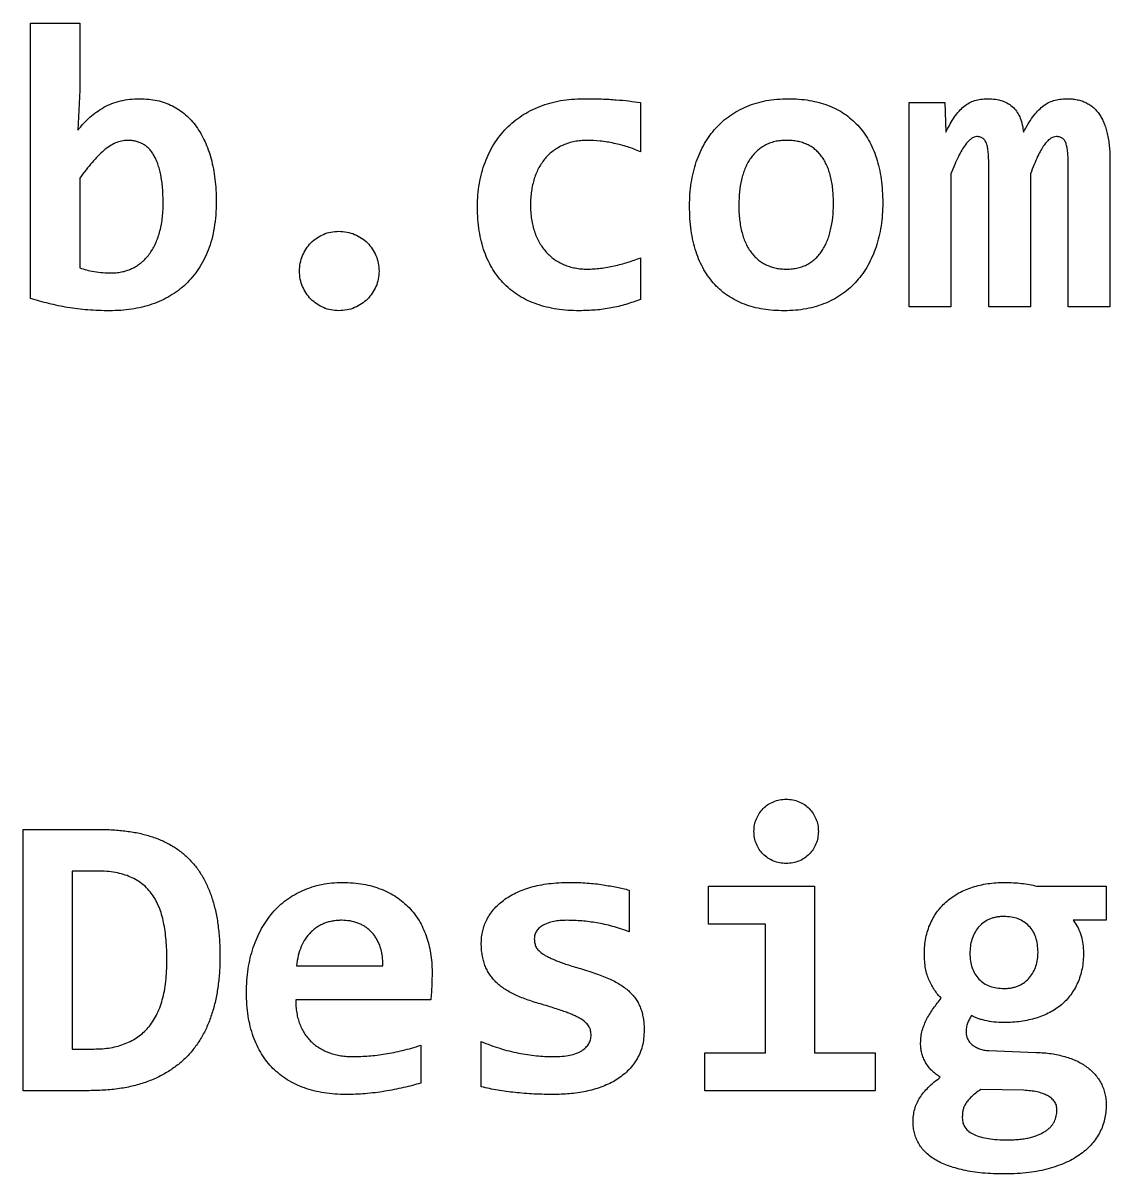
# Model space of a CAD drawing. Header units: inches. Extents: x -5.1 to 5.1, y -2.5 to 2.
# Drawn here: x -1.915 to -1.395, y -1.369 to -0.818 of the extents above; entities that cross this region are included whole.
import ezdxf

# ---------------------------------------------------------------- set-up
doc = ezdxf.new("R2010")
doc.units = ezdxf.units.IN
doc.header["$MEASUREMENT"] = 0

msp = doc.modelspace()

# ---------------------------------------------------------------- linework, layer by layer
at = {"color": 7, "linetype": 'Continuous', "lineweight": 25}
for p, q in [((-1.91123, -0.95), (-1.91123, -0.81818)), ((-1.91123, -0.81818), (-1.88768, -0.81818)), ((-1.88768, -0.81818), (-1.88768, -0.85025)), ((-1.88768, -0.85025), (-1.88864, -0.86941)), ((-1.61957, -0.85622), (-1.61957, -0.87977)), ((-1.49094, -0.95404), (-1.49094, -0.85622)), ((-1.49094, -0.85622), (-1.47385, -0.85622)), ((-1.47385, -0.85622), (-1.47348, -0.87046)), ((-1.39493, -0.88393), (-1.39493, -0.95404)), ((-1.47101, -0.89038), (-1.47101, -0.95404)), ((-1.4529, -0.95404), (-1.4529, -0.88721)), ((-1.43297, -0.89038), (-1.43297, -0.95404)), ((-1.41486, -0.95404), (-1.41486, -0.88721)), ((-1.88768, -0.89234), (-1.88768, -0.93533)), ((-1.61957, -0.93049), (-1.61957, -0.95042)), ((-1.47101, -0.95404), (-1.49094, -0.95404)), ((-1.43297, -0.95404), (-1.4529, -0.95404)), ((-1.39493, -0.95404), (-1.41486, -0.95404)), ((-1.91486, -1.32904), (-1.91486, -1.20404)), ((-1.91486, -1.20404), (-1.87792, -1.20404)), ((-1.87944, -1.22397), (-1.8913, -1.22397)), ((-1.8913, -1.22397), (-1.8913, -1.30912)), ((-1.62497, -1.23303), (-1.62497, -1.25296)), ((-1.58696, -1.24933), (-1.58696, -1.23122)), ((-1.58696, -1.23122), (-1.53623, -1.23122)), ((-1.53623, -1.23122), (-1.53623, -1.31093)), ((-1.43, -1.23122), (-1.39674, -1.23122)), ((-1.39674, -1.23122), (-1.39674, -1.24752)), ((-1.55978, -1.24933), (-1.58696, -1.24933)), ((-1.55978, -1.31093), (-1.55978, -1.24933)), ((-1.39674, -1.24752), (-1.41248, -1.24752)), ((-1.78402, -1.26926), (-1.74275, -1.26926)), ((-1.7198, -1.28557), (-1.78442, -1.28557)), ((-1.8913, -1.30912), (-1.88106, -1.30912)), ((-1.72464, -1.30731), (-1.72464, -1.32542)), ((-1.69565, -1.32723), (-1.69565, -1.30549)), ((-1.45281, -1.30988), (-1.4302, -1.31073)), ((-1.58877, -1.32904), (-1.58877, -1.31093)), ((-1.58877, -1.31093), (-1.55978, -1.31093)), ((-1.53623, -1.31093), (-1.50725, -1.31093)), ((-1.50725, -1.31093), (-1.50725, -1.32904)), ((-1.88318, -1.32904), (-1.91486, -1.32904)), ((-1.50725, -1.32904), (-1.58877, -1.32904)), ((-1.43625, -1.32885), (-1.45666, -1.32845))]:
    msp.add_line(p, q, dxfattribs=at)
for points, knots in [([(-1.88864, -0.86941), (-1.88774, -0.86831), (-1.88595, -0.86614), (-1.88289, -0.86327), (-1.87967, -0.86067), (-1.87618, -0.85842), (-1.87239, -0.85662), (-1.86824, -0.85531), (-1.86372, -0.85454), (-1.8606, -0.85445), (-1.85898, -0.85441)], [0, 0, 0, 0, 0.12326, 0.244465, 0.364062, 0.482788, 0.603451, 0.728178, 0.859601, 1, 1, 1, 1]), ([(-1.85898, -0.85441), (-1.85755, -0.85445), (-1.85477, -0.85455), (-1.85071, -0.85515), (-1.84693, -0.85628), (-1.84339, -0.85779), (-1.84008, -0.85968), (-1.83708, -0.862), (-1.83432, -0.86465), (-1.8319, -0.86771), (-1.82971, -0.87109), (-1.82778, -0.8748), (-1.82617, -0.87887), (-1.82483, -0.88324), (-1.82375, -0.88793), (-1.82299, -0.8929), (-1.82253, -0.89816), (-1.82249, -0.90176), (-1.82246, -0.9036)], [0, 0, 0, 0, 0.061987, 0.1208922, 0.1777092, 0.2329897, 0.2879041, 0.3425916, 0.3973836, 0.4536582, 0.5117621, 0.5722674, 0.6349928, 0.7015097, 0.7709195, 0.843507, 0.9200364, 1, 1, 1, 1]), ([(-1.69746, -0.90621), (-1.69742, -0.90428), (-1.69734, -0.90052), (-1.69664, -0.89501), (-1.69552, -0.88979), (-1.69394, -0.88485), (-1.69193, -0.88024), (-1.68954, -0.87595), (-1.68675, -0.87204), (-1.68363, -0.86844), (-1.68013, -0.86522), (-1.67627, -0.86244), (-1.6721, -0.85999), (-1.66759, -0.858), (-1.66279, -0.85637), (-1.65771, -0.85522), (-1.65235, -0.85453), (-1.64869, -0.85445), (-1.64682, -0.85441)], [0, 0, 0, 0, 0.0707906, 0.1382281, 0.2035197, 0.2669013, 0.32855, 0.3881622, 0.4468515, 0.5048484, 0.5627644, 0.6210931, 0.6796727, 0.7400524, 0.8018959, 0.8655708, 0.9312882, 1, 1, 1, 1]), ([(-1.64682, -0.85441), (-1.64532, -0.85441), (-1.64245, -0.85442), (-1.63832, -0.8545), (-1.63457, -0.85467), (-1.63018, -0.85497), (-1.6252, -0.8554), (-1.62137, -0.85596), (-1.61957, -0.85622)], [0, 0, 0, 0, 0.164579, 0.315731, 0.452501, 0.575952, 0.799453, 1, 1, 1, 1]), ([(-1.59601, -0.90567), (-1.59598, -0.90378), (-1.59592, -0.90009), (-1.59526, -0.89469), (-1.5943, -0.88954), (-1.59288, -0.88466), (-1.59107, -0.8801), (-1.58891, -0.87586), (-1.58642, -0.87195), (-1.58353, -0.86843), (-1.58034, -0.86523), (-1.57674, -0.86247), (-1.57286, -0.86003), (-1.56864, -0.85799), (-1.5641, -0.85638), (-1.55928, -0.85521), (-1.55417, -0.85453), (-1.55067, -0.85445), (-1.54888, -0.85441)], [0, 0, 0, 0, 0.072058, 0.140928, 0.207308, 0.271804, 0.334188, 0.394414, 0.453043, 0.510629, 0.567916, 0.625392, 0.683139, 0.742725, 0.803883, 0.8665, 0.931886, 1, 1, 1, 1]), ([(-1.54888, -0.85441), (-1.54715, -0.85444), (-1.54376, -0.85452), (-1.53881, -0.85511), (-1.53416, -0.85613), (-1.52979, -0.85751), (-1.52575, -0.85931), (-1.52199, -0.86147), (-1.51859, -0.8641), (-1.5155, -0.86707), (-1.51273, -0.87044), (-1.51032, -0.87419), (-1.50828, -0.87833), (-1.50658, -0.88282), (-1.50526, -0.88768), (-1.5043, -0.8929), (-1.50374, -0.89849), (-1.50366, -0.90233), (-1.50362, -0.90431)], [0, 0, 0, 0, 0.067958, 0.132642, 0.194611, 0.253903, 0.311238, 0.367638, 0.422927, 0.478784, 0.53516, 0.593104, 0.652853, 0.715229, 0.780681, 0.849739, 0.922452, 1, 1, 1, 1]), ([(-1.47348, -0.87046), (-1.4728, -0.86912), (-1.47152, -0.8666), (-1.46943, -0.86318), (-1.46723, -0.86035), (-1.46491, -0.85807), (-1.4624, -0.85635), (-1.45968, -0.85518), (-1.45669, -0.85453), (-1.45461, -0.85445), (-1.45352, -0.85441)], [0, 0, 0, 0, 0.165008, 0.310217, 0.439364, 0.557353, 0.66628, 0.771185, 0.880546, 1, 1, 1, 1]), ([(-1.45352, -0.85441), (-1.45224, -0.85445), (-1.44982, -0.85453), (-1.44642, -0.85532), (-1.4435, -0.85666), (-1.44108, -0.85857), (-1.43915, -0.86095), (-1.43769, -0.86375), (-1.43673, -0.86697), (-1.43647, -0.86926), (-1.43634, -0.87046)], [0, 0, 0, 0, 0.144906, 0.274794, 0.393133, 0.507545, 0.620955, 0.738326, 0.863684, 1, 1, 1, 1]), ([(-1.43634, -0.87046), (-1.43559, -0.86912), (-1.43419, -0.8666), (-1.43196, -0.86317), (-1.42964, -0.86036), (-1.42726, -0.85807), (-1.42469, -0.85634), (-1.42189, -0.85518), (-1.41884, -0.85453), (-1.41672, -0.85445), (-1.41562, -0.85441)], [0, 0, 0, 0, 0.165351, 0.310595, 0.439879, 0.557136, 0.665716, 0.771469, 0.881764, 1, 1, 1, 1]), ([(-1.41562, -0.85441), (-1.41477, -0.85443), (-1.41311, -0.85447), (-1.4107, -0.8548), (-1.40847, -0.8554), (-1.40642, -0.85622), (-1.40453, -0.85728), (-1.40281, -0.85855), (-1.40131, -0.86012), (-1.39994, -0.86188), (-1.39876, -0.86387), (-1.39773, -0.86608), (-1.39686, -0.86851), (-1.39616, -0.87117), (-1.39559, -0.87404), (-1.3952, -0.87715), (-1.39498, -0.88046), (-1.39495, -0.88275), (-1.39493, -0.88393)], [0, 0, 0, 0, 0.062149, 0.121369, 0.177094, 0.230642, 0.282839, 0.334579, 0.386776, 0.440868, 0.497184, 0.555822, 0.618887, 0.685322, 0.757027, 0.83284, 0.913742, 1, 1, 1, 1]), ([(-1.86478, -0.87433), (-1.86577, -0.8744), (-1.86777, -0.87452), (-1.8707, -0.87549), (-1.87355, -0.87703), (-1.87631, -0.87919), (-1.87905, -0.88187), (-1.88187, -0.88496), (-1.88479, -0.88848), (-1.88669, -0.89102), (-1.88768, -0.89234)], [0, 0, 0, 0, 0.098152, 0.198484, 0.303876, 0.419697, 0.545817, 0.684648, 0.835939, 1, 1, 1, 1]), ([(-1.84783, -0.90462), (-1.84785, -0.90332), (-1.84789, -0.90081), (-1.84806, -0.8972), (-1.84844, -0.89389), (-1.84894, -0.89087), (-1.84959, -0.88813), (-1.85035, -0.88564), (-1.85124, -0.88341), (-1.85228, -0.88144), (-1.8534, -0.87969), (-1.85468, -0.87821), (-1.85607, -0.87697), (-1.8576, -0.876), (-1.85923, -0.87526), (-1.86098, -0.87471), (-1.86285, -0.87441), (-1.86413, -0.87436), (-1.86478, -0.87433)], [0, 0, 0, 0, 0.10026, 0.193371, 0.278155, 0.35625, 0.428659, 0.494824, 0.556735, 0.613264, 0.666247, 0.716197, 0.763549, 0.809285, 0.854791, 0.901198, 0.949798, 1, 1, 1, 1]), ([(-1.64504, -0.87433), (-1.64608, -0.87436), (-1.6481, -0.87441), (-1.65106, -0.87485), (-1.65386, -0.87554), (-1.65647, -0.87656), (-1.65892, -0.87775), (-1.66113, -0.87926), (-1.6632, -0.88092), (-1.66504, -0.88285), (-1.66665, -0.885), (-1.66812, -0.88733), (-1.66933, -0.8899), (-1.67034, -0.89266), (-1.67113, -0.89559), (-1.67169, -0.89867), (-1.67204, -0.9019), (-1.67208, -0.90409), (-1.6721, -0.90522)], [0, 0, 0, 0, 0.067267, 0.130852, 0.193228, 0.253359, 0.312096, 0.369364, 0.426228, 0.483694, 0.541241, 0.600231, 0.661164, 0.724942, 0.790147, 0.857845, 0.927264, 1, 1, 1, 1]), ([(-1.61957, -0.87977), (-1.62157, -0.87894), (-1.62565, -0.87726), (-1.63213, -0.87568), (-1.63862, -0.87453), (-1.64295, -0.8744), (-1.64504, -0.87433)], [0, 0, 0, 0, 0.2474254, 0.5050995, 0.7610465, 1, 1, 1, 1]), ([(-1.54962, -0.87433), (-1.5506, -0.87436), (-1.55251, -0.8744), (-1.55525, -0.87486), (-1.55776, -0.87562), (-1.56004, -0.87669), (-1.56214, -0.87798), (-1.56397, -0.87959), (-1.56571, -0.88132), (-1.56715, -0.88336), (-1.56847, -0.88554), (-1.56957, -0.88792), (-1.57051, -0.89046), (-1.57148, -0.89413), (-1.5723, -0.89902), (-1.57241, -0.90302), (-1.57246, -0.90507)], [0, 0, 0, 0, 0.068134, 0.131821, 0.192056, 0.249735, 0.306198, 0.361916, 0.418375, 0.475965, 0.534659, 0.594669, 0.657398, 0.722482, 0.857817, 1, 1, 1, 1]), ([(-1.52717, -0.90488), (-1.52719, -0.90365), (-1.52721, -0.90127), (-1.52752, -0.89781), (-1.52791, -0.89458), (-1.52853, -0.89159), (-1.52936, -0.88885), (-1.53031, -0.88633), (-1.53148, -0.88405), (-1.53281, -0.882), (-1.53431, -0.88018), (-1.53599, -0.8786), (-1.53786, -0.87729), (-1.53988, -0.87621), (-1.54207, -0.87535), (-1.54445, -0.87477), (-1.54698, -0.87439), (-1.54872, -0.87435), (-1.54962, -0.87433)], [0, 0, 0, 0, 0.08536, 0.165715, 0.241194, 0.311617, 0.378077, 0.440006, 0.499016, 0.555459, 0.610007, 0.662955, 0.715228, 0.768091, 0.822338, 0.878539, 0.937583, 1, 1, 1, 1]), ([(-1.45864, -0.87252), (-1.45908, -0.87258), (-1.46003, -0.87271), (-1.46141, -0.87358), (-1.46285, -0.87487), (-1.46437, -0.87671), (-1.46592, -0.87915), (-1.46759, -0.88224), (-1.46928, -0.88608), (-1.47041, -0.88888), (-1.47101, -0.89038)], [0, 0, 0, 0, 0.0576834, 0.1269076, 0.2123994, 0.3158832, 0.4420873, 0.5978795, 0.784088, 1, 1, 1, 1]), ([(-1.4529, -0.88721), (-1.45291, -0.88606), (-1.45293, -0.88392), (-1.45306, -0.88093), (-1.45331, -0.8784), (-1.45378, -0.87631), (-1.45444, -0.87461), (-1.45553, -0.87339), (-1.45696, -0.87261), (-1.45806, -0.87255), (-1.45864, -0.87252)], [0, 0, 0, 0, 0.196022, 0.364898, 0.508778, 0.629193, 0.729185, 0.815639, 0.901163, 1, 1, 1, 1]), ([(-1.42054, -0.87252), (-1.42104, -0.87258), (-1.4221, -0.87269), (-1.42361, -0.87355), (-1.42509, -0.87486), (-1.42657, -0.8767), (-1.42808, -0.87915), (-1.42965, -0.88226), (-1.4313, -0.88608), (-1.43239, -0.88888), (-1.43297, -0.89038)], [0, 0, 0, 0, 0.065798, 0.138851, 0.224592, 0.326442, 0.45028, 0.603069, 0.786762, 1, 1, 1, 1]), ([(-1.41486, -0.88721), (-1.41487, -0.88606), (-1.41489, -0.88392), (-1.41502, -0.88093), (-1.41527, -0.8784), (-1.41573, -0.87631), (-1.4164, -0.87462), (-1.41745, -0.87339), (-1.41887, -0.8726), (-1.41996, -0.87255), (-1.42054, -0.87252)], [0, 0, 0, 0, 0.1965097, 0.3658058, 0.510044, 0.6307577, 0.7309988, 0.8165991, 0.9009171, 1, 1, 1, 1]), ([(-1.82246, -0.9036), (-1.8225, -0.90577), (-1.82257, -0.90996), (-1.82333, -0.91602), (-1.82448, -0.92165), (-1.82621, -0.92679), (-1.82829, -0.93153), (-1.8308, -0.93582), (-1.83367, -0.9397), (-1.83691, -0.94317), (-1.8405, -0.94623), (-1.84443, -0.94882), (-1.84865, -0.95106), (-1.85318, -0.95282), (-1.85795, -0.95418), (-1.86293, -0.95513), (-1.86812, -0.95575), (-1.87165, -0.95582), (-1.87344, -0.95586)], [0, 0, 0, 0, 0.078273, 0.151911, 0.220718, 0.285855, 0.347938, 0.407639, 0.465506, 0.522542, 0.579009, 0.635664, 0.692811, 0.75155, 0.811235, 0.872131, 0.935053, 1, 1, 1, 1]), ([(-1.87248, -0.93774), (-1.87156, -0.93772), (-1.86976, -0.93767), (-1.86715, -0.93719), (-1.86465, -0.9365), (-1.8623, -0.93546), (-1.86008, -0.93419), (-1.85804, -0.93265), (-1.85615, -0.93088), (-1.85445, -0.92885), (-1.85292, -0.92659), (-1.85159, -0.92408), (-1.85046, -0.92134), (-1.8495, -0.91839), (-1.84874, -0.91522), (-1.84821, -0.91186), (-1.84789, -0.9083), (-1.84785, -0.90587), (-1.84783, -0.90462)], [0, 0, 0, 0, 0.059296, 0.116305, 0.171567, 0.226799, 0.281774, 0.336718, 0.392, 0.44875, 0.507674, 0.56858, 0.632071, 0.698869, 0.769203, 0.842772, 0.919378, 1, 1, 1, 1]), ([(-1.64872, -0.95586), (-1.65057, -0.95582), (-1.65419, -0.95575), (-1.65946, -0.95515), (-1.66445, -0.95416), (-1.66913, -0.95279), (-1.67349, -0.95099), (-1.67753, -0.94882), (-1.6812, -0.94621), (-1.68457, -0.94328), (-1.68751, -0.93989), (-1.69016, -0.9362), (-1.69235, -0.93208), (-1.69423, -0.92763), (-1.69571, -0.92278), (-1.69668, -0.91757), (-1.69738, -0.91201), (-1.69744, -0.90818), (-1.69746, -0.90621)], [0, 0, 0, 0, 0.07011, 0.137022, 0.200819, 0.262348, 0.321497, 0.379241, 0.435674, 0.491901, 0.548128, 0.605059, 0.663602, 0.724483, 0.788033, 0.855055, 0.925246, 1, 1, 1, 1]), ([(-1.6721, -0.90522), (-1.67208, -0.90638), (-1.67205, -0.90865), (-1.67167, -0.91197), (-1.67105, -0.9151), (-1.67021, -0.91805), (-1.66913, -0.92079), (-1.66785, -0.92334), (-1.66635, -0.92565), (-1.66468, -0.92777), (-1.66279, -0.92965), (-1.66073, -0.9313), (-1.65846, -0.93268), (-1.65606, -0.9339), (-1.65347, -0.93479), (-1.65074, -0.93544), (-1.64786, -0.93585), (-1.6459, -0.9359), (-1.6449, -0.93593)], [0, 0, 0, 0, 0.075269, 0.147269, 0.21588, 0.282082, 0.345799, 0.406796, 0.466513, 0.524398, 0.581485, 0.63851, 0.695368, 0.753356, 0.812355, 0.872732, 0.935096, 1, 1, 1, 1]), ([(-1.55075, -0.95586), (-1.55248, -0.95582), (-1.55586, -0.95575), (-1.56077, -0.95513), (-1.56541, -0.9542), (-1.56976, -0.95281), (-1.5738, -0.95102), (-1.57754, -0.94886), (-1.58096, -0.94629), (-1.58406, -0.94333), (-1.58681, -0.93997), (-1.58925, -0.93623), (-1.5913, -0.93207), (-1.59303, -0.92755), (-1.59439, -0.92263), (-1.59534, -0.91731), (-1.5959, -0.91162), (-1.59598, -0.90769), (-1.59601, -0.90567)], [0, 0, 0, 0, 0.067324, 0.13139, 0.192602, 0.251663, 0.308773, 0.364449, 0.419593, 0.474977, 0.531132, 0.58854, 0.648549, 0.711155, 0.777156, 0.847029, 0.921286, 1, 1, 1, 1]), ([(-1.57246, -0.90507), (-1.57246, -0.90631), (-1.57244, -0.90872), (-1.57209, -0.9122), (-1.57168, -0.91546), (-1.57098, -0.91847), (-1.57016, -0.92127), (-1.56905, -0.92378), (-1.56786, -0.92612), (-1.5664, -0.92817), (-1.56481, -0.93001), (-1.56305, -0.93159), (-1.56117, -0.93295), (-1.55912, -0.93401), (-1.55695, -0.93487), (-1.55463, -0.9355), (-1.55217, -0.93587), (-1.55048, -0.93591), (-1.54962, -0.93593)], [0, 0, 0, 0, 0.0853614, 0.1658086, 0.2414461, 0.3122469, 0.3790126, 0.4420547, 0.5017959, 0.5598072, 0.6152067, 0.6696324, 0.7224153, 0.7754509, 0.8286782, 0.8833567, 0.9406615, 1, 1, 1, 1]), ([(-1.50362, -0.90431), (-1.50366, -0.90619), (-1.50373, -0.90986), (-1.50433, -0.91526), (-1.50536, -0.9204), (-1.50673, -0.9253), (-1.50852, -0.92987), (-1.51063, -0.93415), (-1.51314, -0.93807), (-1.51597, -0.94166), (-1.51917, -0.94488), (-1.52269, -0.94774), (-1.52661, -0.95017), (-1.53082, -0.95225), (-1.53538, -0.95386), (-1.54023, -0.95502), (-1.54539, -0.95574), (-1.54894, -0.95582), (-1.55075, -0.95586)], [0, 0, 0, 0, 0.071463, 0.13971, 0.206293, 0.270478, 0.332859, 0.393047, 0.451786, 0.509517, 0.566616, 0.623786, 0.681838, 0.741386, 0.802343, 0.865103, 0.931034, 1, 1, 1, 1]), ([(-1.54962, -0.93593), (-1.54867, -0.93591), (-1.54685, -0.93586), (-1.54421, -0.93539), (-1.54176, -0.93466), (-1.5395, -0.93364), (-1.53746, -0.93231), (-1.53557, -0.9308), (-1.53395, -0.929), (-1.53251, -0.92701), (-1.53122, -0.92483), (-1.53016, -0.92242), (-1.52921, -0.91986), (-1.52825, -0.91612), (-1.52735, -0.91112), (-1.52723, -0.907), (-1.52717, -0.90488)], [0, 0, 0, 0, 0.065582, 0.126747, 0.185595, 0.24246, 0.298423, 0.354279, 0.409443, 0.466172, 0.524588, 0.584976, 0.64838, 0.714158, 0.853069, 1, 1, 1, 1]), ([(-1.78261, -0.93692), (-1.78254, -0.93563), (-1.78241, -0.93308), (-1.78124, -0.92945), (-1.77954, -0.92615), (-1.77722, -0.9233), (-1.77443, -0.92096), (-1.7712, -0.91921), (-1.76763, -0.918), (-1.76512, -0.91788), (-1.76384, -0.91781)], [0, 0, 0, 0, 0.130069, 0.256552, 0.381329, 0.502509, 0.624164, 0.746875, 0.871826, 1, 1, 1, 1]), ([(-1.76384, -0.91781), (-1.76251, -0.91787), (-1.7599, -0.918), (-1.75621, -0.91921), (-1.75287, -0.92093), (-1.75004, -0.92331), (-1.74767, -0.92614), (-1.74593, -0.92944), (-1.74476, -0.93308), (-1.74463, -0.93563), (-1.74457, -0.93692)], [0, 0, 0, 0, 0.131875, 0.258552, 0.382745, 0.503316, 0.623887, 0.747253, 0.87186, 1, 1, 1, 1]), ([(-1.6449, -0.93593), (-1.64388, -0.9359), (-1.64179, -0.93585), (-1.6386, -0.93556), (-1.63532, -0.93509), (-1.63204, -0.9344), (-1.62879, -0.93356), (-1.62558, -0.93268), (-1.6225, -0.93164), (-1.62052, -0.93087), (-1.61957, -0.93049)], [0, 0, 0, 0, 0.1174125, 0.2406563, 0.3691007, 0.497793, 0.6266411, 0.7552784, 0.8813625, 1, 1, 1, 1]), ([(-1.88768, -0.93533), (-1.88665, -0.93568), (-1.8844, -0.93642), (-1.8807, -0.93711), (-1.87667, -0.93765), (-1.87388, -0.93771), (-1.87248, -0.93774)], [0, 0, 0, 0, 0.210841, 0.459365, 0.728752, 1, 1, 1, 1]), ([(-1.76384, -0.95586), (-1.76512, -0.95579), (-1.76763, -0.95566), (-1.77121, -0.95447), (-1.77441, -0.95267), (-1.77724, -0.95037), (-1.77951, -0.94753), (-1.78125, -0.9443), (-1.78241, -0.94071), (-1.78254, -0.93819), (-1.78261, -0.93692)], [0, 0, 0, 0, 0.128879, 0.254518, 0.378368, 0.50008, 0.621927, 0.744856, 0.871121, 1, 1, 1, 1]), ([(-1.74457, -0.93692), (-1.74463, -0.93819), (-1.74477, -0.94071), (-1.74592, -0.9443), (-1.74769, -0.94754), (-1.75003, -0.95036), (-1.75289, -0.9527), (-1.7562, -0.95447), (-1.7599, -0.95567), (-1.76251, -0.95579), (-1.76384, -0.95586)], [0, 0, 0, 0, 0.1269575, 0.2513392, 0.3728859, 0.4941103, 0.6147354, 0.7400466, 0.8674097, 1, 1, 1, 1]), ([(-1.87344, -0.95586), (-1.87521, -0.95583), (-1.87868, -0.95578), (-1.8838, -0.95551), (-1.88873, -0.95499), (-1.89499, -0.95409), (-1.90252, -0.95254), (-1.90835, -0.95084), (-1.91123, -0.95)], [0, 0, 0, 0, 0.137908, 0.271565, 0.400541, 0.524936, 0.765841, 1, 1, 1, 1]), ([(-1.61957, -0.95042), (-1.62184, -0.95127), (-1.62641, -0.95298), (-1.63361, -0.95465), (-1.64107, -0.95566), (-1.64614, -0.95579), (-1.64872, -0.95586)], [0, 0, 0, 0, 0.2442311, 0.4899868, 0.7407545, 1, 1, 1, 1]), ([(-1.56522, -1.20501), (-1.56517, -1.20396), (-1.56507, -1.20191), (-1.56414, -1.19898), (-1.56276, -1.19633), (-1.5609, -1.194), (-1.55859, -1.1921), (-1.55591, -1.19067), (-1.55293, -1.18973), (-1.55083, -1.18961), (-1.54976, -1.18955)], [0, 0, 0, 0, 0.128577, 0.252675, 0.375042, 0.495938, 0.618304, 0.741218, 0.868996, 1, 1, 1, 1]), ([(-1.54976, -1.18955), (-1.5487, -1.18961), (-1.54662, -1.18972), (-1.54368, -1.19069), (-1.54102, -1.19208), (-1.53877, -1.19403), (-1.53688, -1.19632), (-1.5355, -1.19899), (-1.53456, -1.20191), (-1.53447, -1.20396), (-1.53442, -1.20501)], [0, 0, 0, 0, 0.131581, 0.256572, 0.380027, 0.501141, 0.623305, 0.746211, 0.870857, 1, 1, 1, 1]), ([(-1.87792, -1.20404), (-1.8756, -1.20408), (-1.87111, -1.20416), (-1.86461, -1.20487), (-1.85854, -1.20593), (-1.85292, -1.20753), (-1.84774, -1.20956), (-1.84298, -1.21204), (-1.83872, -1.2151), (-1.83489, -1.21862), (-1.83147, -1.22261), (-1.8286, -1.22716), (-1.82612, -1.23217), (-1.82413, -1.2377), (-1.82252, -1.24374), (-1.82147, -1.25033), (-1.82077, -1.25746), (-1.82069, -1.2624), (-1.82065, -1.26496)], [0, 0, 0, 0, 0.07208, 0.139786, 0.203748, 0.26397, 0.321522, 0.376769, 0.430948, 0.484433, 0.538462, 0.594008, 0.651738, 0.712484, 0.77696, 0.846136, 0.920279, 1, 1, 1, 1]), ([(-1.54976, -1.22035), (-1.55082, -1.22029), (-1.55292, -1.22016), (-1.55592, -1.21928), (-1.55856, -1.21779), (-1.5609, -1.21596), (-1.56276, -1.21365), (-1.56414, -1.211), (-1.56507, -1.20809), (-1.56517, -1.20604), (-1.56522, -1.20501)], [0, 0, 0, 0, 0.13144, 0.259307, 0.383187, 0.504485, 0.624874, 0.747648, 0.872159, 1, 1, 1, 1]), ([(-1.53442, -1.20501), (-1.53447, -1.20604), (-1.53457, -1.20809), (-1.5355, -1.211), (-1.53687, -1.21366), (-1.53876, -1.21593), (-1.54105, -1.21781), (-1.54367, -1.21926), (-1.54663, -1.22017), (-1.5487, -1.22029), (-1.54976, -1.22035)], [0, 0, 0, 0, 0.12841, 0.253475, 0.376795, 0.498463, 0.61848, 0.74291, 0.867976, 1, 1, 1, 1]), ([(-1.84601, -1.26649), (-1.84604, -1.26486), (-1.84609, -1.26167), (-1.84636, -1.25703), (-1.84687, -1.25267), (-1.84757, -1.24858), (-1.84848, -1.24476), (-1.84973, -1.24126), (-1.85123, -1.23804), (-1.85302, -1.23513), (-1.85512, -1.23253), (-1.85756, -1.23027), (-1.86032, -1.22834), (-1.86342, -1.22673), (-1.86689, -1.22549), (-1.87073, -1.22459), (-1.87496, -1.22405), (-1.8779, -1.224), (-1.87944, -1.22397)], [0, 0, 0, 0, 0.078472, 0.15298, 0.223291, 0.289568, 0.352149, 0.411815, 0.468004, 0.52237, 0.575558, 0.628181, 0.6819, 0.737067, 0.795453, 0.858368, 0.926034, 1, 1, 1, 1]), ([(-1.80797, -1.28208), (-1.80794, -1.28015), (-1.80787, -1.27636), (-1.80723, -1.27082), (-1.80621, -1.26556), (-1.80481, -1.26057), (-1.80299, -1.25589), (-1.80085, -1.25153), (-1.79837, -1.24752), (-1.79553, -1.24387), (-1.7924, -1.24055), (-1.78887, -1.2377), (-1.7851, -1.23517), (-1.78096, -1.23312), (-1.77658, -1.23143), (-1.77191, -1.23025), (-1.76701, -1.22952), (-1.76366, -1.22945), (-1.76195, -1.22941)], [0, 0, 0, 0, 0.073752, 0.144311, 0.212076, 0.277862, 0.341496, 0.403243, 0.462509, 0.521196, 0.578924, 0.636149, 0.69349, 0.75186, 0.811493, 0.872363, 0.934857, 1, 1, 1, 1]), ([(-1.76195, -1.22941), (-1.76026, -1.22944), (-1.75699, -1.22952), (-1.75221, -1.23011), (-1.74775, -1.23113), (-1.74359, -1.23252), (-1.73975, -1.23428), (-1.7362, -1.23631), (-1.73301, -1.23871), (-1.73014, -1.24142), (-1.72757, -1.2444), (-1.72535, -1.24767), (-1.72349, -1.25123), (-1.72193, -1.25503), (-1.72072, -1.25906), (-1.71985, -1.2633), (-1.71929, -1.26773), (-1.71923, -1.27075), (-1.7192, -1.27229)], [0, 0, 0, 0, 0.073662, 0.143673, 0.210279, 0.273961, 0.335767, 0.39506, 0.452951, 0.510288, 0.567474, 0.624934, 0.683386, 0.743283, 0.804635, 0.867567, 0.932552, 1, 1, 1, 1]), ([(-1.69565, -1.25839), (-1.69562, -1.25742), (-1.69556, -1.25548), (-1.69502, -1.25262), (-1.6942, -1.24984), (-1.69304, -1.24717), (-1.69152, -1.24462), (-1.68972, -1.24219), (-1.68753, -1.23999), (-1.68506, -1.2379), (-1.68225, -1.23601), (-1.67911, -1.23434), (-1.67565, -1.23287), (-1.67187, -1.23162), (-1.66774, -1.23064), (-1.6633, -1.2299), (-1.65852, -1.22948), (-1.65523, -1.22943), (-1.65353, -1.22941)], [0, 0, 0, 0, 0.0511527, 0.1020162, 0.1522108, 0.203055, 0.2548381, 0.3075899, 0.361583, 0.4178892, 0.477156, 0.5390421, 0.6047933, 0.6742477, 0.7482015, 0.8271003, 0.9107239, 1, 1, 1, 1]), ([(-1.65353, -1.22941), (-1.65206, -1.22941), (-1.64919, -1.22942), (-1.64503, -1.22967), (-1.64111, -1.22998), (-1.63639, -1.23068), (-1.63102, -1.23162), (-1.6269, -1.23258), (-1.62497, -1.23303)], [0, 0, 0, 0, 0.152978, 0.29831, 0.433159, 0.560875, 0.79399, 1, 1, 1, 1]), ([(-1.4837, -1.2636), (-1.48367, -1.26228), (-1.48362, -1.25968), (-1.48302, -1.25593), (-1.48217, -1.25236), (-1.48087, -1.24905), (-1.4793, -1.24596), (-1.4774, -1.24314), (-1.47529, -1.24054), (-1.47285, -1.23825), (-1.47019, -1.23616), (-1.46725, -1.23438), (-1.46407, -1.23285), (-1.46066, -1.23162), (-1.45707, -1.23062), (-1.45329, -1.22992), (-1.44935, -1.22949), (-1.44667, -1.22943), (-1.44531, -1.22941)], [0, 0, 0, 0, 0.068438, 0.1341248, 0.1965496, 0.2577725, 0.3176223, 0.3757331, 0.4333264, 0.4906706, 0.5487978, 0.6077663, 0.6684924, 0.7309153, 0.7952537, 0.8613478, 0.9296288, 1, 1, 1, 1]), ([(-1.44531, -1.22941), (-1.44392, -1.22943), (-1.4412, -1.22947), (-1.43723, -1.2298), (-1.43348, -1.23026), (-1.43113, -1.23091), (-1.43, -1.23122)], [0, 0, 0, 0, 0.269071, 0.527848, 0.773674, 1, 1, 1, 1]), ([(-1.7624, -1.24752), (-1.76314, -1.24753), (-1.76458, -1.24756), (-1.76668, -1.24787), (-1.76868, -1.24827), (-1.77059, -1.2489), (-1.77239, -1.24973), (-1.77412, -1.25069), (-1.7757, -1.25187), (-1.77772, -1.25364), (-1.77993, -1.25631), (-1.7819, -1.26012), (-1.78339, -1.26447), (-1.78381, -1.26762), (-1.78402, -1.26926)], [0, 0, 0, 0, 0.064899, 0.126984, 0.186505, 0.245137, 0.303557, 0.360895, 0.4186, 0.477496, 0.597363, 0.720855, 0.854156, 1, 1, 1, 1]), ([(-1.74275, -1.26926), (-1.74276, -1.26837), (-1.74277, -1.26663), (-1.74302, -1.26412), (-1.7435, -1.26179), (-1.74418, -1.25963), (-1.74502, -1.25765), (-1.74603, -1.25585), (-1.74715, -1.25422), (-1.74844, -1.2528), (-1.74984, -1.25154), (-1.75136, -1.25044), (-1.75299, -1.24953), (-1.75532, -1.24855), (-1.75846, -1.24768), (-1.76107, -1.24758), (-1.7624, -1.24752)], [0, 0, 0, 0, 0.08106, 0.156523, 0.227963, 0.295953, 0.360921, 0.422402, 0.481806, 0.539191, 0.595372, 0.652196, 0.70796, 0.764528, 0.880201, 1, 1, 1, 1]), ([(-1.65464, -1.24752), (-1.65576, -1.24754), (-1.6579, -1.24758), (-1.66094, -1.24805), (-1.66364, -1.24876), (-1.66596, -1.24977), (-1.66789, -1.25102), (-1.66926, -1.25259), (-1.67017, -1.2544), (-1.67025, -1.25571), (-1.67029, -1.25638)], [0, 0, 0, 0, 0.169197, 0.321483, 0.4614, 0.588619, 0.702095, 0.803793, 0.899742, 1, 1, 1, 1]), ([(-1.62497, -1.25296), (-1.62632, -1.25248), (-1.62894, -1.25156), (-1.63286, -1.2504), (-1.63666, -1.24945), (-1.64153, -1.24853), (-1.6475, -1.2477), (-1.65227, -1.24758), (-1.65464, -1.24752)], [0, 0, 0, 0, 0.141155, 0.2755864, 0.404454, 0.5280722, 0.7663244, 1, 1, 1, 1]), ([(-1.44574, -1.24571), (-1.4464, -1.24572), (-1.44769, -1.24575), (-1.44956, -1.24604), (-1.4513, -1.24649), (-1.45339, -1.24732), (-1.45575, -1.2487), (-1.45805, -1.25093), (-1.45981, -1.25362), (-1.46106, -1.25665), (-1.46181, -1.25997), (-1.46191, -1.26225), (-1.46196, -1.2634)], [0, 0, 0, 0, 0.073371, 0.143275, 0.209316, 0.272322, 0.393009, 0.509286, 0.624882, 0.747405, 0.871894, 1, 1, 1, 1]), ([(-1.42935, -1.26284), (-1.4294, -1.26156), (-1.4295, -1.25913), (-1.43029, -1.25568), (-1.43165, -1.25268), (-1.4336, -1.25017), (-1.436, -1.24815), (-1.43888, -1.24672), (-1.44218, -1.24585), (-1.44451, -1.24576), (-1.44574, -1.24571)], [0, 0, 0, 0, 0.142571, 0.271323, 0.391959, 0.507609, 0.622769, 0.739579, 0.86373, 1, 1, 1, 1]), ([(-1.41248, -1.24752), (-1.41167, -1.24871), (-1.41009, -1.25105), (-1.40862, -1.25496), (-1.40778, -1.25896), (-1.40767, -1.26165), (-1.40761, -1.26301)], [0, 0, 0, 0, 0.260321, 0.510644, 0.754159, 1, 1, 1, 1]), ([(-1.66735, -1.28755), (-1.6685, -1.28721), (-1.67074, -1.28655), (-1.67396, -1.28543), (-1.67697, -1.28429), (-1.67977, -1.28307), (-1.68233, -1.28174), (-1.68467, -1.2803), (-1.6868, -1.27877), (-1.68867, -1.27709), (-1.69034, -1.2753), (-1.69174, -1.27334), (-1.69295, -1.27127), (-1.69395, -1.26906), (-1.69472, -1.26665), (-1.69524, -1.26407), (-1.6956, -1.2613), (-1.69563, -1.25938), (-1.69565, -1.25839)], [0, 0, 0, 0, 0.081129, 0.157201, 0.230119, 0.298223, 0.362835, 0.424828, 0.483124, 0.53946, 0.593954, 0.648179, 0.701224, 0.755628, 0.811777, 0.870935, 0.933133, 1, 1, 1, 1]), ([(-1.67029, -1.25638), (-1.67024, -1.25708), (-1.67015, -1.25843), (-1.66953, -1.26043), (-1.66809, -1.26218), (-1.66642, -1.26351), (-1.66466, -1.26453), (-1.66303, -1.26534), (-1.66117, -1.26623), (-1.65903, -1.26709), (-1.65659, -1.26803), (-1.6538, -1.26892), (-1.65067, -1.26994), (-1.64845, -1.27057), (-1.64728, -1.2709)], [0, 0, 0, 0, 0.072558, 0.139453, 0.211789, 0.303288, 0.358794, 0.421138, 0.492221, 0.571332, 0.659871, 0.7616, 0.874129, 1, 1, 1, 1]), ([(-1.82065, -1.26496), (-1.82069, -1.26733), (-1.82077, -1.27197), (-1.82148, -1.27876), (-1.82255, -1.28522), (-1.82414, -1.29132), (-1.82616, -1.29705), (-1.82868, -1.30238), (-1.83177, -1.30723), (-1.83531, -1.31169), (-1.83939, -1.31566), (-1.84403, -1.31913), (-1.84918, -1.32214), (-1.85487, -1.32466), (-1.86113, -1.32665), (-1.86796, -1.32804), (-1.87537, -1.3289), (-1.88052, -1.32899), (-1.88318, -1.32904)], [0, 0, 0, 0, 0.069402, 0.135784, 0.199709, 0.261109, 0.320374, 0.377359, 0.433253, 0.488498, 0.543611, 0.599657, 0.657625, 0.718122, 0.781662, 0.849412, 0.922017, 1, 1, 1, 1]), ([(-1.88106, -1.30912), (-1.87967, -1.30908), (-1.87697, -1.30902), (-1.87305, -1.30853), (-1.86937, -1.30776), (-1.86596, -1.30661), (-1.8628, -1.30518), (-1.8599, -1.3034), (-1.85726, -1.3013), (-1.85489, -1.29886), (-1.85276, -1.29609), (-1.85098, -1.29292), (-1.84939, -1.28943), (-1.84817, -1.28553), (-1.84717, -1.2813), (-1.84653, -1.27668), (-1.84609, -1.2717), (-1.84604, -1.26826), (-1.84601, -1.26649)], [0, 0, 0, 0, 0.065877, 0.128136, 0.187244, 0.243882, 0.29858, 0.351646, 0.404863, 0.458059, 0.512689, 0.570061, 0.630392, 0.694396, 0.763366, 0.836696, 0.91579, 1, 1, 1, 1]), ([(-1.47563, -1.28483), (-1.4762, -1.28422), (-1.47735, -1.28299), (-1.47883, -1.28089), (-1.48024, -1.27866), (-1.48147, -1.2762), (-1.48247, -1.27348), (-1.48321, -1.27047), (-1.48362, -1.26713), (-1.48367, -1.26481), (-1.4837, -1.2636)], [0, 0, 0, 0, 0.107398, 0.216838, 0.329617, 0.446264, 0.569087, 0.701495, 0.844597, 1, 1, 1, 1]), ([(-1.46196, -1.2634), (-1.4619, -1.26462), (-1.4618, -1.26696), (-1.46101, -1.27029), (-1.45963, -1.27321), (-1.45771, -1.2757), (-1.45531, -1.27773), (-1.45241, -1.27912), (-1.44913, -1.27999), (-1.44679, -1.28008), (-1.44557, -1.28013)], [0, 0, 0, 0, 0.138167, 0.264558, 0.383972, 0.501232, 0.617995, 0.735953, 0.861833, 1, 1, 1, 1]), ([(-1.40761, -1.26301), (-1.40764, -1.26433), (-1.4077, -1.2669), (-1.40821, -1.27064), (-1.40909, -1.27414), (-1.41031, -1.27741), (-1.41184, -1.28042), (-1.41367, -1.28318), (-1.41574, -1.28571), (-1.41814, -1.28794), (-1.42078, -1.28992), (-1.42367, -1.29167), (-1.42682, -1.29313), (-1.43019, -1.29436), (-1.43379, -1.29527), (-1.43757, -1.29596), (-1.44154, -1.29635), (-1.44425, -1.29641), (-1.44562, -1.29644)], [0, 0, 0, 0, 0.069252, 0.134601, 0.197289, 0.257966, 0.316758, 0.37419, 0.430696, 0.487684, 0.545209, 0.603521, 0.664099, 0.726631, 0.791479, 0.85827, 0.927804, 1, 1, 1, 1]), ([(-1.44557, -1.28013), (-1.44491, -1.28012), (-1.44361, -1.2801), (-1.44175, -1.27979), (-1.44, -1.27939), (-1.43791, -1.27855), (-1.43557, -1.27718), (-1.43328, -1.27496), (-1.43151, -1.27235), (-1.43027, -1.26938), (-1.42949, -1.26618), (-1.4294, -1.26395), (-1.42935, -1.26284)], [0, 0, 0, 0, 0.074356, 0.145198, 0.211862, 0.275714, 0.39802, 0.514357, 0.631215, 0.750079, 0.874409, 1, 1, 1, 1]), ([(-1.64728, -1.2709), (-1.64594, -1.2713), (-1.64337, -1.27206), (-1.63972, -1.27334), (-1.6364, -1.27464), (-1.63338, -1.27595), (-1.63068, -1.27739), (-1.62824, -1.27885), (-1.6261, -1.28045), (-1.62423, -1.28215), (-1.6226, -1.28393), (-1.62123, -1.28584), (-1.62011, -1.28788), (-1.61925, -1.29004), (-1.61855, -1.29233), (-1.61808, -1.29477), (-1.61779, -1.29736), (-1.61777, -1.29914), (-1.61775, -1.30006)], [0, 0, 0, 0, 0.091803, 0.176888, 0.255181, 0.327393, 0.39425, 0.456305, 0.515468, 0.570137, 0.623047, 0.674375, 0.724823, 0.77594, 0.827955, 0.882549, 0.939563, 1, 1, 1, 1]), ([(-1.7192, -1.27229), (-1.71921, -1.2732), (-1.71922, -1.27525), (-1.71935, -1.27854), (-1.71948, -1.28206), (-1.71969, -1.28443), (-1.7198, -1.28557)], [0, 0, 0, 0, 0.204431, 0.464354, 0.741467, 1, 1, 1, 1]), ([(-1.7603, -1.33086), (-1.76212, -1.33082), (-1.76565, -1.33075), (-1.77081, -1.33013), (-1.77569, -1.3292), (-1.78026, -1.32781), (-1.78452, -1.32603), (-1.78846, -1.32386), (-1.79208, -1.32133), (-1.79535, -1.31844), (-1.79827, -1.31514), (-1.80081, -1.31148), (-1.803, -1.30746), (-1.80482, -1.30308), (-1.80623, -1.29833), (-1.80723, -1.29323), (-1.80787, -1.28778), (-1.80794, -1.28402), (-1.80797, -1.28208)], [0, 0, 0, 0, 0.070101, 0.136585, 0.200557, 0.261961, 0.321323, 0.378806, 0.43539, 0.491476, 0.547563, 0.604954, 0.663572, 0.724421, 0.788026, 0.854645, 0.925158, 1, 1, 1, 1]), ([(-1.78442, -1.28557), (-1.78441, -1.28664), (-1.78438, -1.28874), (-1.78394, -1.29177), (-1.78339, -1.29463), (-1.7825, -1.29726), (-1.78138, -1.29969), (-1.78009, -1.30193), (-1.77857, -1.30396), (-1.77686, -1.30578), (-1.77497, -1.30741), (-1.77284, -1.30879), (-1.77058, -1.31002), (-1.76813, -1.311), (-1.76553, -1.31181), (-1.76277, -1.31232), (-1.75989, -1.31268), (-1.75792, -1.31272), (-1.75691, -1.31274)], [0, 0, 0, 0, 0.073706, 0.143432, 0.209456, 0.272798, 0.333225, 0.392293, 0.449542, 0.506226, 0.563065, 0.620411, 0.679097, 0.739091, 0.801228, 0.865095, 0.930814, 1, 1, 1, 1]), ([(-1.64312, -1.30247), (-1.64315, -1.30175), (-1.64322, -1.30035), (-1.64403, -1.29833), (-1.64548, -1.29645), (-1.64729, -1.29513), (-1.64912, -1.29406), (-1.65082, -1.29322), (-1.65279, -1.29237), (-1.65504, -1.29149), (-1.65761, -1.29059), (-1.66052, -1.28959), (-1.66381, -1.28858), (-1.66613, -1.2879), (-1.66735, -1.28755)], [0, 0, 0, 0, 0.070444, 0.137566, 0.211538, 0.302708, 0.35797, 0.420621, 0.490892, 0.570152, 0.659364, 0.760964, 0.874401, 1, 1, 1, 1]), ([(-1.48551, -1.30637), (-1.48547, -1.3053), (-1.48541, -1.30322), (-1.48475, -1.30019), (-1.48373, -1.29737), (-1.48253, -1.29465), (-1.48102, -1.29209), (-1.47939, -1.28957), (-1.47752, -1.2872), (-1.47626, -1.28562), (-1.47563, -1.28483)], [0, 0, 0, 0, 0.132358, 0.257776, 0.381637, 0.503546, 0.626076, 0.74929, 0.874386, 1, 1, 1, 1]), ([(-1.46119, -1.29307), (-1.46153, -1.29364), (-1.46223, -1.2948), (-1.46311, -1.2967), (-1.46366, -1.29887), (-1.46373, -1.3004), (-1.46377, -1.30119)], [0, 0, 0, 0, 0.2302824, 0.4706567, 0.7239957, 1, 1, 1, 1]), ([(-1.44562, -1.29644), (-1.44722, -1.29639), (-1.45031, -1.29629), (-1.45405, -1.29568), (-1.45673, -1.29494), (-1.45846, -1.2944), (-1.45993, -1.29377), (-1.46079, -1.29329), (-1.46119, -1.29307)], [0, 0, 0, 0, 0.297733, 0.575961, 0.703563, 0.816498, 0.914211, 1, 1, 1, 1]), ([(-1.6612, -1.31274), (-1.65979, -1.31271), (-1.65712, -1.31267), (-1.65341, -1.31214), (-1.65025, -1.31129), (-1.64767, -1.31004), (-1.64563, -1.30852), (-1.64419, -1.3067), (-1.64327, -1.30466), (-1.64317, -1.3032), (-1.64312, -1.30247)], [0, 0, 0, 0, 0.183693, 0.345668, 0.484335, 0.606919, 0.715099, 0.811798, 0.904988, 1, 1, 1, 1]), ([(-1.61775, -1.30006), (-1.61779, -1.3014), (-1.61787, -1.30399), (-1.61857, -1.30774), (-1.61972, -1.31117), (-1.62133, -1.3143), (-1.62333, -1.3171), (-1.62561, -1.31965), (-1.6282, -1.32192), (-1.63108, -1.3239), (-1.63419, -1.32562), (-1.63754, -1.32706), (-1.64106, -1.32828), (-1.64477, -1.32923), (-1.64858, -1.32996), (-1.65247, -1.33046), (-1.6564, -1.33079), (-1.65903, -1.33083), (-1.66035, -1.33086)], [0, 0, 0, 0, 0.068188, 0.131568, 0.192819, 0.251571, 0.309701, 0.367076, 0.425167, 0.484083, 0.544387, 0.605578, 0.668954, 0.733841, 0.799755, 0.866002, 0.932852, 1, 1, 1, 1]), ([(-1.46377, -1.30119), (-1.46372, -1.30171), (-1.46363, -1.30278), (-1.46309, -1.30436), (-1.46212, -1.30581), (-1.46084, -1.30714), (-1.45919, -1.30818), (-1.45732, -1.30912), (-1.45515, -1.30971), (-1.45361, -1.30982), (-1.45281, -1.30988)], [0, 0, 0, 0, 0.101935, 0.208918, 0.320601, 0.438911, 0.564861, 0.699715, 0.844679, 1, 1, 1, 1]), ([(-1.75691, -1.31274), (-1.75443, -1.31268), (-1.7493, -1.31255), (-1.74282, -1.3117), (-1.73742, -1.31076), (-1.73322, -1.30982), (-1.72895, -1.30865), (-1.72609, -1.30776), (-1.72464, -1.30731)], [0, 0, 0, 0, 0.225924, 0.468073, 0.595837, 0.726477, 0.861281, 1, 1, 1, 1]), ([(-1.69565, -1.30549), (-1.69418, -1.30611), (-1.69126, -1.30732), (-1.6868, -1.30879), (-1.68238, -1.3101), (-1.67795, -1.31107), (-1.6736, -1.3118), (-1.66936, -1.31235), (-1.66524, -1.31266), (-1.66253, -1.31272), (-1.6612, -1.31274)], [0, 0, 0, 0, 0.135125, 0.267484, 0.397171, 0.525655, 0.650405, 0.771176, 0.887329, 1, 1, 1, 1]), ([(-1.47608, -1.32256), (-1.47682, -1.32209), (-1.47826, -1.32117), (-1.48016, -1.31948), (-1.48181, -1.31763), (-1.48314, -1.31557), (-1.48419, -1.31339), (-1.48496, -1.31112), (-1.48543, -1.30877), (-1.48548, -1.30718), (-1.48551, -1.30637)], [0, 0, 0, 0, 0.13404, 0.260795, 0.387549, 0.51159, 0.634832, 0.756638, 0.877165, 1, 1, 1, 1]), ([(-1.4302, -1.31073), (-1.42896, -1.31078), (-1.42655, -1.31088), (-1.42302, -1.31128), (-1.41967, -1.31187), (-1.41651, -1.31267), (-1.41353, -1.31361), (-1.41077, -1.31478), (-1.40824, -1.31614), (-1.40593, -1.31768), (-1.40383, -1.31936), (-1.402, -1.32126), (-1.40041, -1.32331), (-1.3991, -1.32555), (-1.39804, -1.32794), (-1.39727, -1.33051), (-1.39681, -1.33325), (-1.39676, -1.33513), (-1.39674, -1.33609)], [0, 0, 0, 0, 0.07901, 0.154166, 0.226351, 0.295881, 0.362353, 0.425777, 0.486678, 0.545309, 0.602687, 0.658056, 0.713469, 0.768007, 0.823288, 0.879879, 0.938495, 1, 1, 1, 1]), ([(-1.72464, -1.32542), (-1.72594, -1.32581), (-1.72864, -1.32662), (-1.73286, -1.32764), (-1.73731, -1.32852), (-1.74186, -1.32936), (-1.7465, -1.33005), (-1.75115, -1.33051), (-1.75576, -1.33081), (-1.7588, -1.33084), (-1.7603, -1.33086)], [0, 0, 0, 0, 0.112347, 0.233911, 0.359963, 0.487879, 0.61748, 0.747959, 0.875652, 1, 1, 1, 1]), ([(-1.66035, -1.33086), (-1.66208, -1.33084), (-1.66545, -1.33082), (-1.67037, -1.33067), (-1.67503, -1.33034), (-1.68083, -1.32983), (-1.68771, -1.32891), (-1.69304, -1.32778), (-1.69565, -1.32723)], [0, 0, 0, 0, 0.145682, 0.284274, 0.415116, 0.539795, 0.775195, 1, 1, 1, 1]), ([(-1.48913, -1.34405), (-1.4891, -1.34298), (-1.48903, -1.34092), (-1.48841, -1.33792), (-1.48738, -1.33512), (-1.48593, -1.33244), (-1.48408, -1.32988), (-1.48182, -1.32738), (-1.47914, -1.32491), (-1.47713, -1.32337), (-1.47608, -1.32256)], [0, 0, 0, 0, 0.122352, 0.235954, 0.348781, 0.462891, 0.583745, 0.71002, 0.848437, 1, 1, 1, 1]), ([(-1.45666, -1.32845), (-1.4575, -1.32903), (-1.45907, -1.33011), (-1.4611, -1.33184), (-1.46269, -1.33352), (-1.46395, -1.33512), (-1.4648, -1.33679), (-1.46532, -1.33848), (-1.46552, -1.34023), (-1.46556, -1.3414), (-1.46558, -1.34201)], [0, 0, 0, 0, 0.179361, 0.33449, 0.466957, 0.585287, 0.691274, 0.793502, 0.893818, 1, 1, 1, 1]), ([(-1.42029, -1.33841), (-1.42033, -1.33765), (-1.42041, -1.33617), (-1.42141, -1.33419), (-1.42287, -1.33255), (-1.42486, -1.33131), (-1.4272, -1.33028), (-1.42992, -1.32958), (-1.43297, -1.32907), (-1.43513, -1.32892), (-1.43625, -1.32885)], [0, 0, 0, 0, 0.110678, 0.212607, 0.315667, 0.427606, 0.550545, 0.685756, 0.836062, 1, 1, 1, 1]), ([(-1.39674, -1.33609), (-1.39678, -1.33721), (-1.39685, -1.33942), (-1.39745, -1.34268), (-1.39837, -1.34586), (-1.39972, -1.34893), (-1.40141, -1.35185), (-1.40351, -1.35457), (-1.40599, -1.3571), (-1.40886, -1.35942), (-1.41211, -1.36151), (-1.41572, -1.3634), (-1.41974, -1.36498), (-1.42409, -1.36641), (-1.42882, -1.36755), (-1.43391, -1.36831), (-1.43937, -1.36881), (-1.44312, -1.36887), (-1.44506, -1.3689)], [0, 0, 0, 0, 0.051264, 0.101459, 0.152095, 0.203176, 0.254871, 0.306829, 0.360805, 0.417225, 0.476167, 0.538238, 0.604194, 0.674413, 0.748464, 0.827465, 0.911058, 1, 1, 1, 1]), ([(-1.46558, -1.34201), (-1.46553, -1.34287), (-1.46542, -1.34455), (-1.46425, -1.34684), (-1.46239, -1.34872), (-1.45985, -1.35017), (-1.4567, -1.35127), (-1.45298, -1.35203), (-1.44869, -1.35251), (-1.44565, -1.35257), (-1.44404, -1.3526)], [0, 0, 0, 0, 0.096572, 0.1879, 0.282674, 0.390477, 0.514969, 0.657449, 0.818011, 1, 1, 1, 1]), ([(-1.44404, -1.3526), (-1.44299, -1.35258), (-1.44097, -1.35254), (-1.43807, -1.35232), (-1.43542, -1.35196), (-1.43302, -1.35146), (-1.43087, -1.35079), (-1.4289, -1.35008), (-1.42717, -1.34921), (-1.42563, -1.34831), (-1.42428, -1.34732), (-1.42315, -1.34622), (-1.42222, -1.34504), (-1.42129, -1.34338), (-1.42047, -1.34117), (-1.42035, -1.33933), (-1.42029, -1.33841)], [0, 0, 0, 0, 0.101831, 0.196573, 0.282688, 0.36147, 0.434288, 0.501909, 0.564249, 0.621812, 0.675552, 0.726784, 0.77448, 0.820889, 0.911386, 1, 1, 1, 1]), ([(-1.44506, -1.3689), (-1.44693, -1.36888), (-1.45053, -1.36884), (-1.45572, -1.36851), (-1.46051, -1.36791), (-1.46491, -1.36714), (-1.46891, -1.36611), (-1.47253, -1.36492), (-1.4758, -1.36359), (-1.47868, -1.36202), (-1.4812, -1.3603), (-1.48333, -1.35837), (-1.48518, -1.35634), (-1.48663, -1.35411), (-1.48773, -1.35175), (-1.48854, -1.34928), (-1.48903, -1.3467), (-1.4891, -1.34494), (-1.48913, -1.34405)], [0, 0, 0, 0, 0.099307, 0.191268, 0.276664, 0.355646, 0.428618, 0.495694, 0.558182, 0.61585, 0.669543, 0.719972, 0.768278, 0.815009, 0.860995, 0.906347, 0.952768, 1, 1, 1, 1])]:
    msp.add_open_spline(points, degree=3, knots=knots, dxfattribs=at)

doc.saveas('drawing.dxf')
